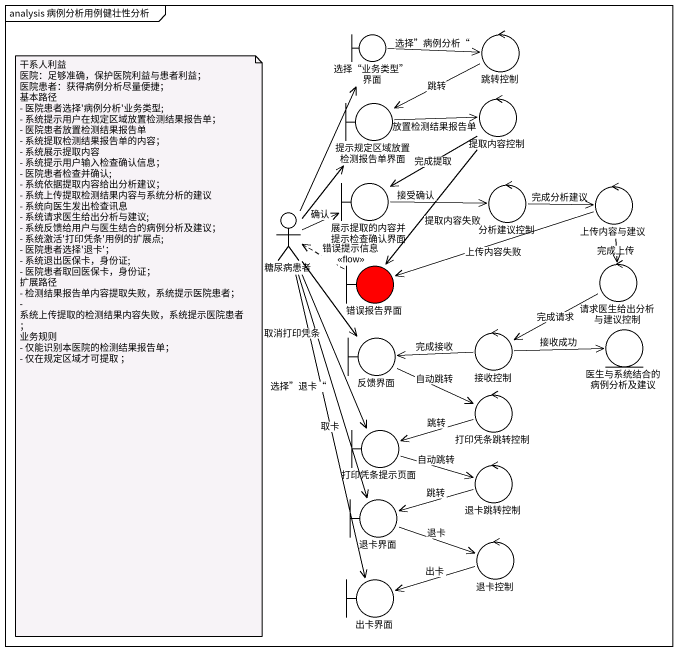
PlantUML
@startuml
mainframe analysis 病例分析用例健壮性分析
boundary "选择“业务类型”界面" as 选择_业务类型_界面
control 跳转控制
boundary 提示规定区域放置检测报告单界面
control 提取内容控制
boundary 展示提取的内容并提示检查确认界面
control 分析建议控制
control 上传内容与建议
actor 糖尿病患者
boundary 错误报告界面 #FF0000
control 请求医生给出分析与建议控制
boundary 反馈界面
control 接收控制
entity 医生与系统结合的病例分析及建议
control 打印凭条跳转控制
boundary 打印凭条提示页面
control 退卡跳转控制
boundary 退卡界面
control 退卡控制
boundary 出卡界面
选择_业务类型_界面 -right-> 跳转控制 : 选择”病例分析“
跳转控制 -left-> 提示规定区域放置检测报告单界面 : 跳转
提示规定区域放置检测报告单界面 -right-> 提取内容控制 : 放置检测结果报告单
提取内容控制 --> 展示提取的内容并提示检查确认界面 : 完成提取
提取内容控制 --> 错误报告界面 : 提取内容失败
展示提取的内容并提示检查确认界面 -right-> 分析建议控制 : 接受确认
分析建议控制 -right-> 上传内容与建议 : 完成分析建议
上传内容与建议 -left-> 错误报告界面 : 上传内容失败
上传内容与建议 --> 请求医生给出分析与建议控制 : 完成上传
糖尿病患者 -up-> 选择_业务类型_界面
糖尿病患者 -up-> 提示规定区域放置检测报告单界面
糖尿病患者 -right-> 展示提取的内容并提示检查确认界面 : 确认
糖尿病患者 --> 反馈界面
糖尿病患者 --> 打印凭条提示页面 : 取消打印凭条
糖尿病患者 --> 退卡界面 : 选择”退卡“
糖尿病患者 --> 出卡界面 : 取卡
错误报告界面 .left.> 糖尿病患者 : 错误提示信息\n<<flow>>
请求医生给出分析与建议控制 -left-> 接收控制 : 完成请求
反馈界面 -right-> 打印凭条跳转控制 : 自动跳转
接收控制 -left-> 反馈界面 : 完成接收
接收控制 -right-> 医生与系统结合的病例分析及建议 : 接收成功
打印凭条跳转控制 -left-> 打印凭条提示页面 : 跳转
打印凭条提示页面 -right-> 退卡跳转控制 : 自动跳转
退卡跳转控制 -left-> 退卡界面 : 跳转
退卡界面 -right-> 退卡控制 : 退卡
退卡控制 -left-> 出卡界面 : 出卡
note as N1
  干系人利益
  医院：足够准确，保护医院利益与患者利益；
  医院患者：获得病例分析尽量便捷；
  基本路径
  - 医院患者选择'病例分析'业务类型;
  - 系统提示用户在规定区域放置检测结果报告单；
  - 医院患者放置检测结果报告单
  - 系统提取检测结果报告单的内容；
  - 系统展示提取内容
  - 系统提示用户输入检查确认信息；
  - 医院患者检查并确认;
  - 系统依据提取内容给出分析建议；
  - 系统上传提取检测结果内容与系统分析的建议
  - 系统向医生发出检查讯息
  - 系统请求医生给出分析与建议;
  - 系统反馈给用户与医生结合的病例分析及建议；
  - 系统激活'打印凭条'用例的扩展点;
  - 医院患者选择'退卡'；
  - 系统退出医保卡，身份证;
  - 医院患者取回医保卡，身份证；
  扩展路径
  - 检测结果报告单内容提取失败，系统提示医院患者；
  - 系统上传提取的检测结果内容失败，系统提示医院患者；
  业务规则
  - 仅能识别本医院的检测结果报告单；
  - 仅在规定区域才可提取 ；
end note
@enduml
